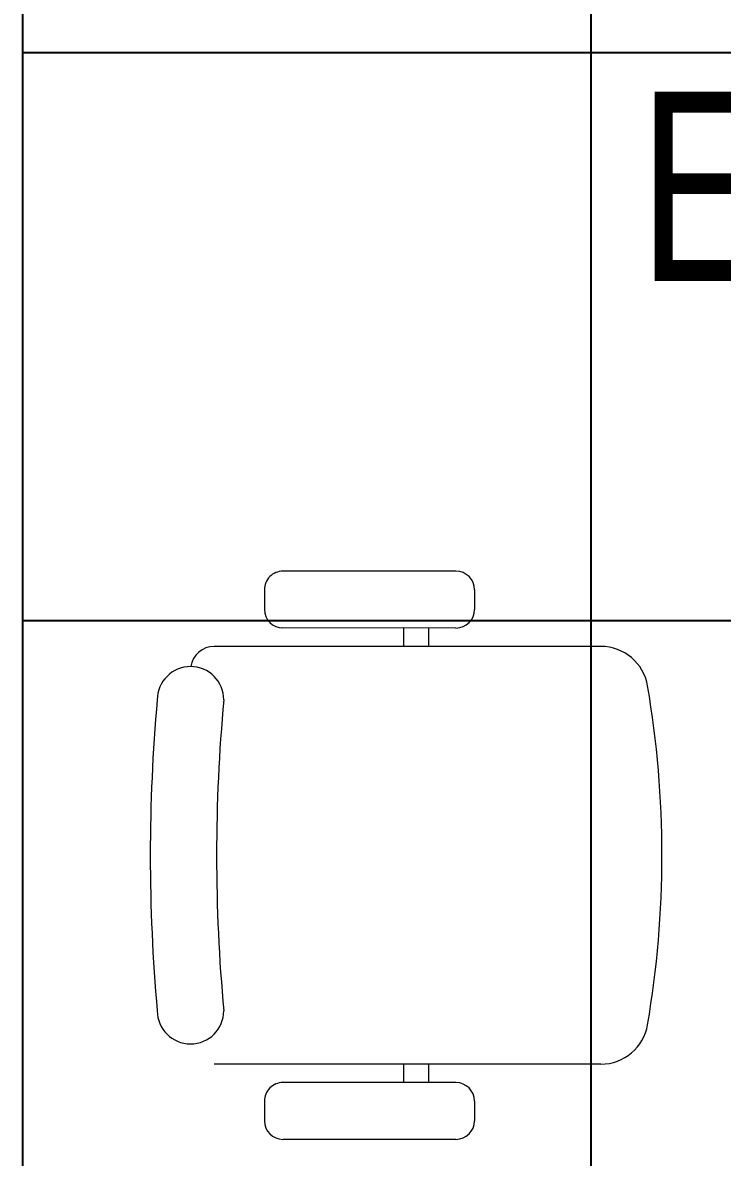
# Model space of a CAD drawing. Extents: x -178977 to 231842, y -29287 to 19916.
# Drawn here: x 39476 to 40214, y 6168 to 7367 of the extents above; entities that cross this region are included whole.
import ezdxf

# ---------------------------------------------------------------- set-up
doc = ezdxf.new("R2010")
doc.units = 0
doc.header["$LTSCALE"] = 0.25
doc.linetypes.add('DASHDOT', pattern=[25.4, 12.7, -6.35, 0, -6.35])
for name, color, linetype, lineweight in [('01-First Floor-FUR$0$72_EGR_BASE_TEXT', 252, 'Continuous', 5), ('01-First Floor-FUR$0$LOADING', 253, 'Continuous', 5), ('01-First Floor-FUR$0$NEW Wall', 166, 'Continuous', 5), ('01-First Floor-FUR$0$Walls', 251, 'Continuous', 5), ('E-LITE-CLNG-CNDT', 6, 'DASHDOT', 35)]:
    doc.layers.add(name, color=color, linetype=linetype, lineweight=lineweight)
doc.layers.add('01-First Floor-FUR$0$FALSE CEILING', color=251, linetype='Continuous')
doc.styles.add('01-First Floor-FUR$0$X3G_ENTITY_9EC9', font='swisscl.ttf', dxfattribs={"height": 0.2})

# ---------------------------------------------------------------- blocks, each defined once
blk = doc.blocks.new('*X288')
at = {"color": 0}
for p, q in [((5, 3), (5, 3)), ((5, 3), (5, 3)), ((5, 3), (5, 3)), ((5, 3), (5, 3)), ((5, 3), (5, 3)), ((5, 3), (5, 3)), ((5, 3), (5, 3)), ((5, 3), (5, 3)), ((5, 3), (5, 3)), ((5, 3), (5, 3)), ((5, 3), (5, 3)), ((5, 3), (5, 3)), ((5, 3), (5, 3)), ((5, 3), (5, 3)), ((5, 3), (5, 3)), ((5, 3), (5, 3)), ((5, 3), (5, 3)), ((5, 3), (5, 3)), ((5, 3), (5, 3)), ((5, 3), (5, 3)), ((5, 3), (5, 3)), ((5, 3), (5, 3)), ((5, 3), (5, 3)), ((5, 3), (5, 3)), ((5, 3), (5, 3)), ((5, 3), (5, 3)), ((5, 3), (5, 3)), ((5, 3), (5, 3)), ((5, 3), (5, 3)), ((5, 3), (5, 3)), ((5, 3), (5, 3)), ((5, 3), (5, 3)), ((5, 3), (5, 3)), ((5, 3), (5, 3)), ((5, 3), (5, 3)), ((5, 3), (5, 3)), ((5, 3), (5, 3)), ((5, 3), (5, 3)), ((5, 3), (5, 3)), ((5, 3), (5, 3)), ((5, 3), (5, 3)), ((5, 3), (5, 3)), ((5, 3), (5, 3)), ((5, 3), (5, 3)), ((5, 3), (5, 3)), ((5, 3), (5, 3)), ((5, 3), (5, 3)), ((5, 3), (5, 3)), ((5, 3), (5, 3)), ((5, 3), (5, 3)), ((5, 3), (5, 3)), ((5, 3), (5, 3)), ((5, 3), (5, 3)), ((5, 3), (5, 3)), ((5, 3), (5, 3)), ((5, 3), (5, 3)), ((5, 3), (5, 3)), ((5, 3), (5, 3)), ((5, 3), (5, 3)), ((5, 3), (5, 3)), ((5, 3), (5, 3)), ((5, 3), (5, 3)), ((5, 3), (5, 3)), ((5, 3), (5, 3)), ((5, 3), (5, 3)), ((5, 3), (5, 3)), ((6, 3), (5, 3)), ((5, 3), (5, 3)), ((6, 3), (5, 3)), ((5, 3), (5, 3)), ((6, 3), (5, 3)), ((5, 3), (5, 3)), ((6, 3), (5, 3)), ((5, 3), (5, 3)), ((5, 3), (5, 3)), ((5, 3), (5, 3)), ((5, 3), (5, 3)), ((5, 3), (5, 3)), ((5, 3), (5, 3)), ((5, 3), (5, 3)), ((5, 3), (5, 3)), ((5, 3), (5, 3)), ((5, 3), (5, 3)), ((5, 3), (5, 3)), ((5, 3), (5, 3)), ((5, 3), (5, 3)), ((5, 3), (5, 3)), ((5, 3), (5, 3)), ((5, 3), (5, 3)), ((5, 3), (5, 3)), ((5, 3), (5, 3)), ((5, 3), (5, 3)), ((5, 3), (5, 3)), ((5, 3), (5, 3)), ((5, 3), (5, 3)), ((5, 3), (5, 3)), ((6, 3), (6, 3)), ((6, 3), (6, 3)), ((6, 3), (6, 3)), ((6, 3), (6, 3)), ((6, 3), (6, 3)), ((6, 3), (6, 3)), ((6, 3), (6, 3)), ((6, 3), (6, 3)), ((6, 3), (6, 3)), ((6, 3), (6, 3)), ((6, 3), (6, 3)), ((6, 3), (6, 3)), ((6, 3), (6, 3)), ((6, 3), (6, 3)), ((6, 3), (6, 3)), ((6, 3), (6, 3)), ((6, 3), (6, 3)), ((6, 3), (6, 3)), ((6, 3), (6, 3)), ((6, 3), (6, 3)), ((6, 3), (6, 3)), ((6, 3), (6, 3)), ((6, 3), (6, 3)), ((6, 3), (6, 3)), ((6, 3), (6, 3)), ((6, 3), (6, 3)), ((6, 3), (6, 3)), ((6, 3), (6, 3)), ((6, 3), (6, 3)), ((6, 3), (6, 3)), ((6, 3), (6, 3)), ((6, 3), (6, 3)), ((6, 3), (6, 3)), ((6, 3), (6, 3)), ((6, 3), (6, 3)), ((6, 3), (6, 3)), ((6, 3), (6, 3)), ((6, 3), (6, 3)), ((6, 3), (6, 3)), ((6, 3), (6, 3)), ((6, 3), (6, 3)), ((6, 3), (6, 3)), ((6, 3), (6, 3)), ((6, 3), (6, 3)), ((6, 3), (6, 3)), ((6, 3), (6, 3)), ((6, 3), (6, 3)), ((6, 3), (6, 3)), ((6, 3), (6, 3)), ((6, 3), (6, 3)), ((6, 3), (6, 3)), ((6, 3), (6, 3)), ((6, 3), (6, 3)), ((6, 3), (6, 3)), ((6, 3), (6, 3)), ((6, 3), (6, 3)), ((6, 3), (6, 3)), ((6, 3), (6, 3)), ((6, 3), (6, 3)), ((6, 3), (6, 3)), ((6, 3), (6, 3)), ((6, 3), (6, 3)), ((6, 3), (6, 3)), ((6, 3), (6, 3)), ((6, 3), (6, 3)), ((6, 3), (6, 3)), ((6, 3), (6, 3)), ((6, 3), (6, 3)), ((6, 3), (6, 3)), ((6, 3), (6, 3)), ((6, 3), (6, 3)), ((6, 3), (6, 3)), ((6, 3), (6, 3)), ((6, 3), (6, 3)), ((6, 3), (6, 3)), ((6, 3), (6, 3)), ((6, 3), (6, 3)), ((6, 3), (6, 3)), ((6, 3), (6, 3)), ((6, 3), (6, 3)), ((6, 3), (6, 3)), ((6, 3), (6, 3)), ((6, 3), (6, 3)), ((6, 3), (6, 3)), ((6, 3), (6, 3)), ((6, 3), (6, 3)), ((6, 3), (6, 3)), ((6, 3), (6, 3)), ((6, 3), (6, 3)), ((6, 3), (6, 3)), ((6, 3), (6, 3)), ((6, 3), (6, 3)), ((6, 3), (6, 3)), ((6, 3), (6, 3)), ((6, 3), (6, 3)), ((6, 3), (6, 3)), ((6, 3), (6, 3)), ((6, 3), (6, 3)), ((6, 3), (6, 3)), ((6, 3), (6, 3)), ((6, 3), (6, 3)), ((6, 3), (6, 3)), ((6, 3), (6, 3)), ((6, 3), (6, 3)), ((6, 3), (6, 3)), ((6, 3), (6, 3)), ((6, 3), (6, 3)), ((6, 3), (6, 3)), ((6, 3), (6, 3)), ((6, 3), (6, 3)), ((6, 3), (6, 3)), ((6, 3), (6, 3)), ((6, 3), (6, 3)), ((6, 3), (6, 3)), ((6, 3), (6, 3)), ((6, 3), (6, 3)), ((6, 3), (6, 3)), ((6, 3), (6, 3)), ((6, 3), (6, 3)), ((6, 3), (6, 3)), ((6, 3), (6, 3)), ((6, 3), (6, 3)), ((6, 3), (6, 3)), ((6, 3), (6, 3)), ((6, 3), (6, 3)), ((6, 3), (6, 3)), ((6, 3), (6, 3)), ((6, 3), (6, 3)), ((6, 3), (6, 3)), ((6, 3), (6, 3)), ((6, 3), (6, 3)), ((6, 3), (6, 3)), ((6, 3), (6, 3)), ((6, 3), (6, 3)), ((6, 3), (6, 3)), ((6, 3), (6, 3)), ((6, 3), (6, 3)), ((6, 3), (6, 3)), ((6, 3), (6, 3)), ((6, 3), (6, 3)), ((6, 3), (6, 3)), ((6, 3), (6, 3)), ((6, 3), (6, 3)), ((6, 3), (6, 3)), ((6, 3), (6, 3)), ((6, 3), (6, 3)), ((6, 3), (6, 3)), ((6, 3), (6, 3)), ((6, 3), (6, 3)), ((6, 3), (6, 3)), ((6, 3), (6, 3)), ((6, 3), (6, 3)), ((6, 3), (6, 3)), ((6, 3), (6, 3)), ((6, 3), (6, 3)), ((6, 3), (6, 3)), ((6, 3), (6, 3)), ((6, 3), (6, 3)), ((6, 3), (6, 3)), ((6, 3), (6, 3)), ((6, 3), (6, 3)), ((6, 3), (6, 3)), ((6, 3), (6, 3)), ((6, 3), (6, 3)), ((6, 3), (6, 3)), ((6, 3), (6, 3)), ((6, 3), (6, 3)), ((6, 3), (6, 3)), ((6, 3), (6, 3)), ((6, 3), (6, 3)), ((6, 3), (6, 3)), ((6, 3), (6, 3)), ((6, 3), (6, 3)), ((6, 3), (6, 3)), ((6, 3), (6, 3)), ((6, 3), (6, 3)), ((6, 3), (6, 3)), ((6, 3), (6, 3)), ((6, 3), (6, 3)), ((6, 3), (6, 3)), ((6, 3), (6, 3)), ((6, 3), (6, 3)), ((6, 3), (6, 3)), ((6, 3), (6, 3)), ((6, 3), (6, 3)), ((6, 3), (6, 3)), ((6, 3), (6, 3)), ((6, 3), (6, 3)), ((6, 3), (6, 3)), ((6, 3), (6, 3)), ((6, 3), (6, 3)), ((6, 3), (6, 3)), ((6, 3), (6, 3)), ((6, 3), (6, 3)), ((6, 3), (6, 3)), ((6, 3), (6, 3)), ((6, 3), (6, 3)), ((6, 3), (6, 3)), ((6, 3), (6, 3)), ((6, 3), (6, 3)), ((6, 3), (6, 3)), ((6, 3), (6, 3)), ((6, 3), (6, 3)), ((6, 3), (6, 3)), ((6, 3), (5, 3)), ((6, 3), (5, 3)), ((6, 3), (5, 3)), ((6, 3), (5, 3)), ((6, 3), (5, 3)), ((6, 3), (6, 3)), ((6, 3), (6, 3)), ((6, 3), (6, 3)), ((6, 3), (6, 3)), ((6, 3), (6, 3)), ((6, 3), (6, 3)), ((6, 3), (6, 3)), ((6, 3), (6, 3)), ((6, 3), (6, 3)), ((6, 3), (6, 3)), ((6, 3), (6, 3)), ((6, 3), (6, 3)), ((6, 3), (6, 3)), ((6, 3), (6, 3)), ((6, 3), (6, 3)), ((6, 3), (6, 3)), ((6, 3), (6, 3)), ((6, 3), (6, 3)), ((6, 3), (6, 3)), ((6, 3), (6, 3)), ((6, 3), (6, 3)), ((6, 3), (6, 3)), ((6, 3), (6, 3)), ((6, 3), (6, 3)), ((6, 3), (6, 3)), ((6, 3), (6, 3)), ((6, 3), (6, 3)), ((6, 3), (6, 3)), ((6, 3), (6, 3)), ((6, 3), (6, 3)), ((6, 3), (6, 3)), ((6, 3), (6, 3)), ((6, 3), (6, 3)), ((6, 3), (6, 3)), ((6, 3), (6, 3)), ((6, 3), (6, 3)), ((6, 3), (6, 3)), ((6, 3), (6, 3)), ((6, 3), (6, 3)), ((6, 3), (6, 3)), ((6, 3), (6, 3)), ((6, 3), (6, 3)), ((6, 3), (6, 3)), ((6, 3), (6, 3)), ((6, 3), (6, 3)), ((6, 3), (6, 3)), ((6, 3), (6, 3)), ((6, 3), (6, 3)), ((6, 3), (6, 3)), ((6, 3), (6, 3)), ((6, 3), (6, 3)), ((6, 3), (6, 3)), ((6, 3), (6, 3)), ((6, 3), (6, 3)), ((6, 3), (6, 3)), ((6, 3), (6, 3)), ((6, 3), (6, 3)), ((6, 3), (6, 3)), ((6, 3), (6, 3)), ((6, 3), (6, 3)), ((6, 3), (6, 3)), ((6, 3), (6, 3)), ((6, 3), (6, 3)), ((6, 3), (6, 3)), ((6, 3), (6, 3)), ((6, 3), (6, 3)), ((6, 3), (6, 3)), ((6, 3), (6, 3)), ((6, 3), (6, 3)), ((6, 3), (6, 3)), ((6, 3), (6, 3)), ((6, 3), (6, 3)), ((6, 3), (6, 3)), ((6, 3), (6, 3)), ((6, 3), (6, 3)), ((6, 3), (6, 3)), ((6, 3), (6, 3)), ((6, 3), (6, 3)), ((6, 3), (6, 3)), ((6, 3), (6, 3)), ((6, 3), (6, 3)), ((6, 3), (6, 3)), ((6, 3), (6, 3)), ((6, 3), (6, 3)), ((6, 3), (6, 3)), ((6, 3), (6, 3)), ((6, 3), (6, 3)), ((6, 3), (6, 3)), ((6, 3), (6, 3)), ((6, 3), (6, 3)), ((6, 3), (6, 3)), ((6, 3), (6, 3)), ((6, 3), (6, 3)), ((6, 3), (6, 3)), ((6, 3), (6, 3)), ((6, 3), (6, 3)), ((6, 3), (6, 3)), ((6, 3), (6, 3)), ((6, 3), (6, 3)), ((6, 3), (6, 3)), ((6, 3), (6, 3)), ((6, 3), (6, 3)), ((6, 3), (6, 3)), ((6, 3), (6, 3)), ((6, 3), (6, 3)), ((6, 3), (6, 3)), ((6, 3), (6, 3)), ((6, 3), (6, 3)), ((6, 3), (6, 3)), ((6, 3), (6, 3)), ((6, 3), (6, 3)), ((6, 3), (6, 3)), ((6, 3), (6, 3)), ((6, 3), (6, 3)), ((6, 3), (6, 3)), ((6, 3), (6, 3)), ((6, 3), (6, 3)), ((6, 3), (6, 3)), ((6, 3), (6, 3)), ((6, 3), (6, 3)), ((6, 3), (6, 3)), ((6, 3), (6, 3)), ((6, 3), (6, 3)), ((6, 3), (6, 3)), ((6, 3), (6, 3)), ((6, 3), (6, 3)), ((6, 3), (6, 3)), ((6, 3), (6, 3)), ((6, 3), (6, 3)), ((6, 3), (6, 3)), ((6, 3), (6, 3)), ((6, 3), (6, 3)), ((6, 3), (6, 3)), ((6, 3), (6, 3)), ((6, 3), (6, 3)), ((6, 3), (6, 3)), ((6, 3), (6, 3)), ((6, 3), (6, 3)), ((6, 3), (6, 3)), ((6, 3), (6, 3)), ((6, 3), (6, 3)), ((6, 3), (6, 3)), ((6, 3), (6, 3)), ((6, 3), (6, 3)), ((6, 3), (6, 3)), ((6, 3), (6, 3)), ((6, 3), (6, 3)), ((6, 3), (6, 3)), ((6, 3), (6, 3)), ((6, 3), (6, 3)), ((6, 3), (6, 3)), ((6, 3), (6, 3)), ((6, 3), (6, 3)), ((6, 3), (6, 3)), ((6, 3), (6, 3)), ((6, 3), (6, 3)), ((6, 3), (6, 3)), ((6, 3), (6, 3)), ((6, 3), (6, 3)), ((6, 3), (6, 3)), ((6, 3), (6, 3)), ((6, 3), (6, 3)), ((6, 3), (6, 3)), ((6, 3), (6, 3)), ((6, 3), (6, 3)), ((6, 3), (6, 3)), ((6, 3), (6, 3)), ((6, 3), (6, 3)), ((6, 3), (6, 3)), ((6, 3), (6, 3)), ((6, 3), (6, 3)), ((6, 3), (6, 3)), ((6, 3), (6, 3)), ((6, 3), (6, 3)), ((6, 3), (6, 3)), ((6, 3), (6, 3)), ((6, 3), (6, 3)), ((6, 3), (6, 3)), ((6, 3), (6, 3)), ((6, 3), (6, 3)), ((6, 3), (6, 3)), ((6, 3), (6, 3)), ((6, 3), (6, 3)), ((6, 3), (6, 3)), ((6, 3), (6, 3)), ((6, 3), (6, 3)), ((6, 3), (6, 3)), ((6, 3), (6, 3)), ((6, 3), (6, 3)), ((6, 3), (6, 3)), ((6, 3), (6, 3)), ((6, 3), (6, 3)), ((6, 3), (6, 3)), ((6, 3), (6, 3)), ((6, 3), (6, 3)), ((6, 3), (6, 3)), ((6, 3), (6, 3)), ((6, 3), (6, 3)), ((6, 3), (6, 3)), ((6, 3), (6, 3)), ((6, 3), (6, 3)), ((6, 3), (6, 3)), ((6, 3), (6, 3)), ((6, 3), (6, 3)), ((6, 3), (6, 3)), ((6, 3), (6, 3)), ((6, 3), (6, 3)), ((6, 3), (6, 3)), ((6, 3), (6, 3)), ((6, 3), (6, 3)), ((6, 3), (6, 3)), ((6, 3), (6, 3)), ((6, 3), (6, 3)), ((6, 3), (6, 3)), ((6, 3), (6, 3)), ((6, 3), (6, 3)), ((6, 3), (6, 3)), ((6, 3), (6, 3)), ((6, 3), (6, 3)), ((6, 3), (6, 3)), ((6, 3), (6, 3)), ((6, 3), (6, 3)), ((6, 3), (6, 3)), ((6, 3), (6, 3)), ((6, 3), (6, 3)), ((6, 3), (6, 3)), ((6, 3), (6, 3)), ((6, 3), (6, 3)), ((6, 3), (6, 3)), ((6, 3), (6, 3)), ((6, 3), (6, 3)), ((6, 3), (6, 3)), ((6, 3), (6, 3)), ((6, 3), (6, 3)), ((6, 3), (6, 3)), ((6, 3), (6, 3)), ((6, 3), (6, 3)), ((6, 3), (6, 3)), ((6, 3), (6, 3)), ((6, 3), (6, 3)), ((6, 3), (6, 3)), ((6, 3), (6, 3)), ((6, 3), (6, 3)), ((6, 3), (6, 3)), ((6, 3), (6, 3)), ((6, 3), (6, 3)), ((6, 3), (6, 3)), ((6, 3), (6, 3)), ((6, 3), (6, 3)), ((6, 3), (6, 3)), ((6, 3), (6, 3)), ((6, 3), (6, 3)), ((6, 3), (6, 3)), ((6, 3), (6, 3)), ((6, 3), (6, 3)), ((6, 3), (6, 3)), ((6, 3), (6, 3)), ((6, 3), (6, 3)), ((6, 3), (6, 3)), ((6, 3), (6, 3)), ((6, 3), (6, 3)), ((6, 3), (6, 3)), ((6, 3), (6, 3)), ((6, 3), (6, 3)), ((6, 3), (6, 3)), ((6, 3), (6, 3)), ((6, 3), (6, 3)), ((6, 3), (6, 3)), ((6, 3), (6, 3)), ((6, 3), (6, 3)), ((6, 3), (6, 3)), ((6, 3), (6, 3)), ((6, 3), (6, 3)), ((6, 3), (6, 3)), ((6, 3), (6, 3)), ((6, 3), (6, 3)), ((6, 3), (6, 3)), ((6, 3), (6, 3)), ((6, 3), (6, 3)), ((6, 3), (6, 3)), ((6, 3), (6, 3)), ((6, 3), (6, 3)), ((6, 3), (6, 3)), ((6, 3), (6, 3)), ((6, 3), (6, 3)), ((6, 3), (6, 3)), ((6, 3), (6, 3)), ((6, 3), (6, 3)), ((6, 3), (6, 3)), ((6, 3), (6, 3)), ((6, 3), (6, 3)), ((6, 3), (6, 3)), ((6, 3), (6, 3)), ((6, 3), (6, 3)), ((6, 3), (6, 3)), ((6, 3), (6, 3)), ((6, 3), (6, 3)), ((6, 3), (6, 3)), ((6, 3), (6, 3)), ((6, 3), (6, 3)), ((6, 3), (6, 3)), ((6, 3), (6, 3)), ((6, 3), (6, 3)), ((6, 3), (6, 3)), ((6, 3), (6, 3)), ((6, 3), (6, 3)), ((6, 3), (6, 3)), ((6, 3), (6, 3)), ((6, 3), (6, 3)), ((6, 3), (6, 3)), ((6, 3), (6, 3)), ((6, 3), (6, 3)), ((6, 3), (6, 3)), ((6, 3), (6, 3)), ((6, 3), (6, 3)), ((6, 3), (6, 3)), ((6, 3), (6, 3))]:
    blk.add_line(p, q, dxfattribs=at)
blk = doc.blocks.new('*X289')
at = {"color": 0}
for p, q in [((13, 1), (13, 1)), ((13, 1), (13, 1)), ((13, 1), (13, 1)), ((13, 1), (13, 1)), ((13, 1), (13, 1)), ((13, 1), (13, 1)), ((13, 1), (13, 1)), ((13, 1), (13, 1)), ((13, 1), (13, 1)), ((13, 1), (13, 1)), ((13, 1), (13, 1)), ((13, 1), (13, 1)), ((13, 1), (13, 1)), ((13, 1), (13, 1)), ((13, 1), (13, 1)), ((13, 1), (14, 1)), ((13, 1), (14, 1)), ((13, 1), (14, 1)), ((13, 1), (13, 1)), ((13, 1), (13, 1)), ((13, 1), (13, 1)), ((13, 1), (13, 1)), ((13, 1), (13, 1)), ((13, 1), (13, 1)), ((13, 1), (13, 1)), ((13, 1), (13, 1)), ((13, 1), (13, 1)), ((13, 1), (13, 1)), ((13, 1), (13, 1)), ((13, 1), (13, 1)), ((13, 1), (13, 1)), ((13, 1), (13, 1)), ((13, 1), (13, 1)), ((13, 1), (13, 1)), ((13, 1), (13, 1)), ((13, 1), (13, 1)), ((13, 1), (13, 1)), ((13, 1), (13, 1)), ((13, 1), (13, 1)), ((13, 1), (13, 1)), ((13, 1), (13, 1)), ((13, 1), (13, 1)), ((13, 1), (13, 1)), ((13, 1), (13, 1)), ((13, 1), (13, 1)), ((13, 1), (13, 1)), ((13, 1), (13, 1)), ((13, 1), (13, 1)), ((13, 1), (13, 1)), ((13, 1), (13, 1)), ((13, 1), (13, 1)), ((13, 1), (13, 1)), ((13, 1), (13, 1)), ((13, 1), (13, 1)), ((13, 1), (13, 1)), ((13, 1), (13, 1)), ((13, 1), (13, 1)), ((13, 1), (13, 1)), ((13, 1), (13, 1)), ((13, 1), (13, 1)), ((13, 1), (13, 1)), ((13, 1), (13, 1)), ((13, 1), (13, 1)), ((13, 1), (13, 1)), ((13, 1), (13, 1)), ((13, 1), (13, 1)), ((13, 1), (13, 1)), ((13, 1), (13, 1)), ((13, 1), (13, 1)), ((13, 1), (13, 1)), ((13, 1), (13, 1)), ((13, 1), (13, 1)), ((13, 1), (13, 1)), ((13, 1), (13, 1)), ((13, 1), (13, 1)), ((13, 1), (13, 1)), ((13, 1), (13, 1)), ((13, 1), (13, 1)), ((13, 1), (13, 1)), ((13, 1), (13, 1)), ((13, 1), (13, 1)), ((13, 1), (13, 1)), ((13, 1), (13, 1)), ((13, 1), (13, 1)), ((13, 1), (13, 1)), ((13, 1), (13, 1)), ((13, 1), (13, 1)), ((13, 1), (13, 1)), ((13, 1), (13, 1)), ((13, 1), (13, 1)), ((13, 1), (13, 1)), ((13, 1), (13, 1)), ((13, 1), (13, 1)), ((13, 1), (13, 1)), ((13, 1), (13, 1)), ((13, 1), (13, 1)), ((13, 1), (13, 1)), ((13, 1), (13, 1)), ((13, 1), (13, 1)), ((13, 1), (13, 1)), ((13, 1), (13, 1)), ((13, 1), (13, 1)), ((13, 1), (13, 1)), ((13, 1), (13, 1)), ((13, 1), (13, 1)), ((13, 1), (13, 1)), ((13, 1), (13, 1)), ((13, 1), (13, 1)), ((13, 1), (13, 1)), ((13, 1), (13, 1)), ((13, 1), (13, 1)), ((13, 1), (13, 1)), ((13, 1), (13, 1)), ((13, 1), (13, 1)), ((13, 1), (13, 1)), ((13, 1), (13, 1)), ((13, 1), (13, 1)), ((13, 1), (13, 1)), ((13, 1), (13, 1)), ((13, 1), (13, 1)), ((13, 1), (13, 1)), ((13, 1), (13, 1)), ((13, 1), (13, 1)), ((13, 1), (14, 1)), ((13, 0), (13, 0)), ((13, 0), (13, 0)), ((13, 0), (13, 0)), ((13, 0), (13, 0)), ((13, 0), (13, 0)), ((13, 0), (13, 0)), ((13, 0), (13, 0)), ((13, 0), (13, 0)), ((13, 0), (13, 0)), ((13, 0), (13, 0)), ((13, 0), (13, 0)), ((13, 0), (13, 0)), ((13, 0), (13, 0)), ((13, 0), (13, 0)), ((13, 0), (13, 0)), ((13, 0), (13, 0)), ((13, 0), (13, 0)), ((13, 0), (13, 0)), ((13, 0), (13, 0)), ((13, 0), (13, 0)), ((13, 0), (13, 0)), ((13, 0), (13, 0)), ((13, 0), (13, 0)), ((13, 0), (13, 0)), ((13, 0), (13, 0)), ((13, 0), (13, 0)), ((13, 0), (13, 0)), ((13, 0), (13, 0)), ((13, 0), (13, 0)), ((13, 0), (13, 0)), ((13, 0), (13, 0)), ((13, 0), (13, 0)), ((13, 0), (13, 0)), ((13, 0), (13, 0)), ((13, 0), (13, 0)), ((13, 0), (13, 0)), ((13, 0), (13, 0)), ((13, 0), (13, 0)), ((13, 0), (13, 0)), ((13, 0), (13, 0)), ((13, 0), (13, 0)), ((13, 0), (13, 0)), ((13, 0), (13, 0)), ((13, 0), (13, 0)), ((13, 0), (13, 0)), ((13, 0), (13, 0)), ((13, 0), (13, 0)), ((13, 0), (13, 0)), ((13, 0), (14, 0)), ((13, 0), (14, 0)), ((13, 0), (13, 0)), ((13, 0), (14, 0)), ((14, 1), (14, 1)), ((14, 1), (14, 1)), ((14, 1), (14, 1)), ((14, 1), (14, 1)), ((14, 1), (14, 1)), ((14, 1), (14, 1)), ((14, 1), (14, 1)), ((14, 1), (14, 1)), ((14, 1), (14, 1)), ((14, 1), (14, 1)), ((14, 1), (14, 1)), ((14, 1), (14, 1)), ((14, 1), (14, 1)), ((14, 1), (14, 1)), ((14, 1), (14, 1)), ((14, 1), (14, 1)), ((14, 1), (14, 1)), ((14, 1), (14, 1)), ((14, 1), (14, 1)), ((14, 1), (14, 1)), ((14, 1), (14, 1)), ((14, 1), (14, 1)), ((14, 1), (14, 1)), ((14, 1), (14, 1)), ((14, 1), (14, 1)), ((14, 1), (14, 1)), ((14, 1), (14, 1)), ((14, 1), (14, 1)), ((14, 1), (14, 1)), ((14, 1), (14, 1)), ((14, 1), (14, 1)), ((14, 1), (14, 1)), ((14, 1), (14, 1)), ((14, 1), (14, 1)), ((14, 1), (14, 1)), ((14, 1), (14, 1)), ((14, 1), (14, 1)), ((14, 1), (14, 1)), ((14, 1), (14, 1)), ((14, 1), (14, 1)), ((14, 1), (14, 1)), ((14, 1), (14, 1)), ((14, 1), (14, 1)), ((14, 1), (14, 1)), ((14, 1), (14, 1)), ((14, 1), (14, 1)), ((14, 1), (14, 1)), ((14, 1), (14, 1)), ((14, 1), (14, 1)), ((14, 1), (14, 1)), ((14, 1), (14, 1)), ((14, 1), (14, 1)), ((14, 1), (14, 1)), ((14, 1), (14, 1)), ((14, 1), (14, 1)), ((14, 1), (14, 1)), ((14, 1), (14, 1)), ((14, 1), (14, 1)), ((14, 1), (14, 1)), ((14, 1), (14, 1)), ((14, 1), (14, 1)), ((14, 1), (14, 1)), ((14, 1), (14, 1)), ((14, 1), (14, 1)), ((14, 1), (14, 1)), ((14, 1), (14, 1)), ((14, 1), (14, 1)), ((14, 1), (14, 1)), ((14, 1), (14, 1)), ((14, 1), (14, 1)), ((14, 1), (14, 1)), ((14, 1), (14, 1)), ((14, 1), (14, 1)), ((14, 1), (14, 1)), ((14, 1), (14, 1)), ((14, 1), (14, 1)), ((14, 1), (14, 1)), ((14, 1), (14, 1)), ((14, 1), (14, 1)), ((14, 1), (14, 1)), ((14, 1), (14, 1)), ((14, 1), (14, 1)), ((14, 1), (14, 1)), ((14, 1), (14, 1)), ((14, 1), (14, 1)), ((14, 1), (14, 1)), ((14, 1), (14, 1)), ((14, 1), (14, 1)), ((14, 1), (14, 1)), ((14, 1), (14, 1)), ((14, 1), (14, 1)), ((14, 1), (14, 1)), ((14, 1), (14, 1)), ((14, 1), (14, 1)), ((14, 0), (14, 0)), ((14, 0), (14, 0)), ((14, 0), (14, 0)), ((14, 0), (14, 0)), ((14, 0), (14, 0)), ((14, 0), (14, 0)), ((14, 0), (14, 0)), ((14, 0), (14, 0)), ((14, 0), (14, 0)), ((14, 0), (14, 0)), ((14, 0), (14, 0)), ((14, 0), (14, 0)), ((14, 0), (14, 0)), ((14, 0), (14, 0)), ((14, 0), (14, 0)), ((14, 0), (14, 0)), ((14, 0), (14, 0)), ((14, 0), (14, 0)), ((14, 0), (14, 0)), ((14, 0), (14, 0)), ((14, 0), (14, 0)), ((14, 0), (14, 0)), ((14, 0), (14, 0)), ((14, 0), (14, 0)), ((14, 0), (14, 0)), ((14, 0), (14, 0)), ((14, 0), (14, 0)), ((14, 0), (14, 0)), ((14, 0), (14, 0)), ((14, 0), (14, 0)), ((14, 0), (14, 0)), ((14, 0), (14, 0)), ((14, 0), (14, 0)), ((14, 0), (14, 0)), ((14, 0), (14, 0)), ((14, 0), (14, 0)), ((14, 0), (14, 0)), ((14, 0), (14, 0)), ((14, 0), (14, 0)), ((14, 0), (14, 0)), ((14, 0), (14, 0)), ((14, 0), (14, 0)), ((14, 0), (14, 0)), ((14, 0), (14, 0)), ((14, 0), (14, 0)), ((14, 0), (14, 0)), ((14, 0), (14, 0)), ((14, 0), (14, 0)), ((13, 0), (13, 0)), ((13, 0), (14, 0)), ((13, 0), (13, 0)), ((13, 0), (14, 0)), ((13, 0), (13, 0)), ((13, 0), (14, 0)), ((13, 0), (13, 0)), ((13, 0), (13, 0)), ((13, 0), (13, 0)), ((13, 0), (13, 0)), ((13, 0), (14, 0)), ((13, 0), (13, 0)), ((13, 0), (14, 0)), ((13, 0), (13, 0)), ((13, 0), (14, 0)), ((13, 0), (13, 0)), ((13, 0), (14, 0)), ((13, 0), (13, 0)), ((13, 0), (14, 0)), ((13, 0), (13, 0)), ((13, 0), (14, 0)), ((13, 0), (13, 0)), ((13, 0), (14, 0)), ((13, 0), (13, 0)), ((13, 0), (13, 0)), ((13, 0), (13, 0)), ((13, 0), (14, 0)), ((13, 0), (13, 0)), ((13, 0), (14, 0)), ((13, 0), (13, 0)), ((13, 0), (14, 0)), ((13, 0), (13, 0)), ((13, 0), (14, 0)), ((13, 0), (13, 0)), ((13, 0), (13, 0)), ((13, 0), (13, 0)), ((13, 0), (13, 0)), ((13, 0), (13, 0)), ((13, 0), (13, 0)), ((13, 0), (13, 0)), ((13, 0), (13, 0)), ((13, 0), (13, 0)), ((13, 0), (13, 0)), ((13, 0), (13, 0)), ((13, 0), (13, 0)), ((13, 0), (13, 0)), ((13, 0), (13, 0)), ((13, 0), (13, 0)), ((13, 0), (13, 0)), ((13, 0), (13, 0)), ((13, 0), (13, 0)), ((13, 0), (13, 0)), ((13, 0), (13, 0)), ((13, 0), (13, 0)), ((13, 0), (13, 0)), ((13, 0), (13, 0)), ((13, 0), (13, 0)), ((13, 0), (13, 0)), ((13, 0), (13, 0)), ((13, 0), (13, 0)), ((13, 0), (13, 0)), ((13, 0), (13, 0)), ((13, 0), (13, 0)), ((13, 0), (13, 0)), ((13, -1), (13, -1)), ((13, -1), (13, -1)), ((13, -1), (13, -1)), ((13, -1), (13, -1)), ((13, -1), (13, -1)), ((13, -1), (14, -1)), ((13, -1), (13, -1)), ((14, 0), (14, 0)), ((14, 0), (14, 0)), ((14, 0), (14, 0)), ((14, 0), (14, 0)), ((14, 0), (14, 0)), ((14, 0), (14, 0)), ((14, 0), (14, 0)), ((14, 0), (14, 0)), ((14, 0), (14, 0)), ((14, 0), (14, 0)), ((14, 0), (14, 0)), ((14, 0), (14, 0)), ((14, 0), (14, 0)), ((14, 0), (14, 0)), ((14, 0), (14, 0)), ((13, 0), (14, 0)), ((14, 0), (14, 0)), ((14, 0), (14, 0)), ((14, 0), (14, 0)), ((14, 0), (14, 0)), ((14, 0), (14, 0)), ((14, 0), (14, 0)), ((14, 0), (14, 0)), ((14, 0), (14, 0)), ((14, 0), (14, 0)), ((14, 0), (14, 0)), ((14, 0), (14, 0)), ((14, 0), (14, 0)), ((14, 0), (14, 0)), ((14, 0), (14, 0)), ((14, 0), (14, 0)), ((14, 0), (14, 0)), ((14, 0), (14, 0)), ((14, 0), (14, 0)), ((14, 0), (14, 0)), ((14, 0), (14, 0)), ((14, 0), (14, 0)), ((14, 0), (14, 0)), ((14, 0), (14, 0)), ((14, 0), (14, 0)), ((14, 0), (14, 0)), ((14, 0), (14, 0)), ((14, 0), (14, 0)), ((14, 0), (14, 0)), ((14, 0), (14, 0)), ((14, 0), (14, 0)), ((14, 0), (14, 0)), ((14, 0), (14, 0)), ((14, 0), (14, 0)), ((14, 0), (14, 0)), ((14, -1), (14, -1)), ((14, -1), (14, -1)), ((14, -1), (14, -1)), ((14, -1), (14, -1)), ((14, -1), (14, -1))]:
    blk.add_line(p, q, dxfattribs=at)
blk = doc.blocks.new('01-First Floor-FUR$0$GF21018-P')
at = {"color": 0}
for p, q in [((-0.2207, 0.4756), (-0.2207, 0.0675)), ((0.2205, 0.4756), (0.2205, 0.0675)), ((-0.2806, 0.3422), (-0.2598, 0.3422)), ((0.2596, 0.3422), (0.2804, 0.3422)), ((-0.3002, 0.3226), (-0.3002, 0.14)), ((-0.2402, 0.3226), (-0.2402, 0.14)), ((0.24, 0.3226), (0.24, 0.14)), ((0.3, 0.3226), (0.3, 0.14)), ((-0.2402, 0.2937), (-0.2207, 0.2937)), ((0.2205, 0.2937), (0.24, 0.2937)), ((-0.2402, 0.2671), (-0.2207, 0.2671)), ((0.2205, 0.2671), (0.24, 0.2671)), ((-0.2806, 0.1204), (-0.2598, 0.1204)), ((0.2596, 0.1204), (0.2804, 0.1204))]:
    blk.add_line(p, q, dxfattribs=at)
for points in [[(0.24, 0.2937), (0.24, 0.2937), (0.24, 0.2937), (0.24, 0.2937), (0.24, 0.2937), (0.24, 0.2937), (0.24, 0.2937), (0.24, 0.2937), (0.24, 0.2937), (0.24, 0.2937), (0.24, 0.2937), (0.24, 0.2937), (0.24, 0.2937), (0.24, 0.2937), (0.24, 0.2937), (0.24, 0.2937), (0.24, 0.2937), (0.24, 0.2937), (0.24, 0.2937), (0.24, 0.2937), (0.24, 0.2937), (0.24, 0.2937), (0.24, 0.2937), (0.24, 0.2937), (0.24, 0.2937), (0.24, 0.2937), (0.24, 0.2937), (0.24, 0.2937), (0.24, 0.2937), (0.24, 0.2937), (0.24, 0.2937), (0.24, 0.2937), (0.24, 0.2937), (0.24, 0.2937), (0.24, 0.2937), (0.24, 0.2937), (0.24, 0.2937), (0.24, 0.2937), (0.24, 0.2937), (0.24, 0.2937), (0.24, 0.2937), (0.24, 0.2937), (0.24, 0.2937), (0.24, 0.2937), (0.24, 0.2937), (0.24, 0.2937), (0.24, 0.2937), (0.24, 0.2937), (0.24, 0.2937), (0.24, 0.2937), (0.24, 0.2937), (0.24, 0.2937), (0.24, 0.2937), (0.24, 0.2937), (0.24, 0.2937), (0.24, 0.2937), (0.24, 0.2937), (0.24, 0.2937), (0.24, 0.2937), (0.24, 0.2937), (0.24, 0.2937), (0.24, 0.2937), (0.24, 0.2937), (0.24, 0.2937), (0.24, 0.2937), (0.24, 0.2937), (0.24, 0.2937), (0.24, 0.2937), (0.24, 0.2937), (0.24, 0.2937), (0.24, 0.2937), (0.24, 0.2937), (0.24, 0.2937), (0.24, 0.2937), (0.24, 0.2937), (0.24, 0.2937), (0.24, 0.2937), (0.24, 0.2937), (0.24, 0.2937), (0.24, 0.2937), (0.24, 0.2937), (0.24, 0.2937), (0.24, 0.2937), (0.24, 0.2937), (0.24, 0.2937), (0.24, 0.2937), (0.24, 0.2937), (0.24, 0.2937), (0.24, 0.2937), (0.24, 0.2937), (0.24, 0.2937), (0.24, 0.2937), (0.24, 0.2937), (0.24, 0.2937), (0.24, 0.2937), (0.24, 0.2937), (0.24, 0.2937), (0.24, 0.2937), (0.24, 0.2937), (0.24, 0.2937), (0.24, 0.2937), (0.24, 0.2937), (0.24, 0.2937), (0.24, 0.2937), (0.24, 0.2937), (0.24, 0.2937), (0.24, 0.2937), (0.24, 0.2937), (0.24, 0.2937), (0.24, 0.2937), (0.24, 0.2937), (0.24, 0.2937), (0.24, 0.2937), (0.24, 0.2937), (0.24, 0.2937), (0.24, 0.2937), (0.24, 0.2937), (0.24, 0.2937), (0.24, 0.2937), (0.24, 0.2937), (0.24, 0.2937), (0.24, 0.2937), (0.24, 0.2937), (0.24, 0.2937), (0.24, 0.2937), (0.24, 0.2937), (0.24, 0.2937), (0.24, 0.2937), (0.24, 0.2937), (0.24, 0.2937), (0.24, 0.2937), (0.24, 0.2937), (0.24, 0.2937), (0.24, 0.2937), (0.24, 0.2937), (0.24, 0.2937), (0.24, 0.2937), (0.24, 0.2937), (0.24, 0.2937), (0.24, 0.2937), (0.24, 0.2937), (0.24, 0.2937), (0.24, 0.2937), (0.24, 0.2937), (0.24, 0.2937), (0.24, 0.2937), (0.24, 0.2937), (0.24, 0.2937), (0.24, 0.2937), (0.24, 0.2937), (0.24, 0.2937), (0.24, 0.2937), (0.24, 0.2937), (0.24, 0.2937), (0.24, 0.2937), (0.24, 0.2937), (0.24, 0.2937), (0.24, 0.2937), (0.24, 0.2937), (0.24, 0.2937), (0.24, 0.2937), (0.24, 0.2937), (0.24, 0.2937), (0.24, 0.2937), (0.24, 0.2937), (0.24, 0.2937), (0.24, 0.2937), (0.24, 0.2937), (0.24, 0.2937), (0.24, 0.2937), (0.24, 0.2937), (0.24, 0.2937), (0.24, 0.2937), (0.24, 0.2937), (0.24, 0.2937), (0.24, 0.2937), (0.24, 0.2937), (0.24, 0.2937), (0.24, 0.2937), (0.24, 0.2937), (0.24, 0.2937), (0.24, 0.2937), (0.24, 0.2937), (0.24, 0.2937), (0.24, 0.2937), (0.24, 0.2937), (0.24, 0.2937), (0.24, 0.2937), (0.24, 0.2937), (0.24, 0.2937), (0.24, 0.2937), (0.24, 0.2937), (0.24, 0.2937), (0.24, 0.2937), (0.24, 0.2937), (0.24, 0.2937), (0.24, 0.2937), (0.24, 0.2937), (0.24, 0.2937), (0.24, 0.2937), (0.24, 0.2937), (0.24, 0.2937), (0.24, 0.2937), (0.24, 0.2937), (0.24, 0.2937), (0.24, 0.2937), (0.24, 0.2937), (0.24, 0.2937), (0.24, 0.2937), (0.24, 0.2937), (0.24, 0.2937), (0.24, 0.2937), (0.24, 0.2937), (0.24, 0.2937), (0.24, 0.2937), (0.24, 0.2937), (0.24, 0.2937), (0.24, 0.2937), (0.24, 0.2937), (0.24, 0.2937), (0.24, 0.2937), (0.24, 0.2937), (0.24, 0.2937), (0.24, 0.2937), (0.24, 0.2937), (0.24, 0.2937), (0.24, 0.2937), (0.24, 0.2937), (0.24, 0.2937), (0.24, 0.2937), (0.24, 0.2937), (0.24, 0.2937), (0.24, 0.2937), (0.24, 0.2937), (0.24, 0.2937), (0.24, 0.2937), (0.24, 0.2937), (0.24, 0.2937), (0.24, 0.2937), (0.24, 0.2937), (0.24, 0.2937), (0.24, 0.2937), (0.24, 0.2937), (0.24, 0.2937), (0.24, 0.2937), (0.24, 0.2937), (0.24, 0.2937), (0.24, 0.2937), (0.24, 0.2937), (0.24, 0.2937), (0.24, 0.2937), (0.24, 0.2937), (0.24, 0.2937), (0.24, 0.2937), (0.24, 0.2937), (0.24, 0.2937), (0.24, 0.2937), (0.24, 0.2937), (0.24, 0.2937), (0.24, 0.2937), (0.24, 0.2937), (0.24, 0.2937), (0.24, 0.2937), (0.24, 0.2937), (0.24, 0.2937), (0.24, 0.2937), (0.24, 0.2937), (0.24, 0.2937), (0.24, 0.2937), (0.24, 0.2937), (0.24, 0.2937), (0.24, 0.2937), (0.24, 0.2937), (0.24, 0.2937), (0.24, 0.2937), (0.24, 0.2937), (0.24, 0.2937)], [(0.24, 0.2937), (0.24, 0.2937), (0.24, 0.2937), (0.24, 0.2937), (0.24, 0.2937), (0.24, 0.2937), (0.24, 0.2937), (0.24, 0.2937), (0.24, 0.2937), (0.24, 0.2937), (0.24, 0.2937), (0.24, 0.2937), (0.24, 0.2937), (0.24, 0.2937), (0.24, 0.2937), (0.24, 0.2937), (0.24, 0.2937), (0.24, 0.2937), (0.24, 0.2937), (0.24, 0.2937), (0.24, 0.2937), (0.24, 0.2937), (0.24, 0.2937), (0.24, 0.2937), (0.24, 0.2937), (0.24, 0.2937), (0.24, 0.2937), (0.24, 0.2937), (0.24, 0.2937), (0.24, 0.2937), (0.24, 0.2937), (0.24, 0.2937), (0.24, 0.2937), (0.24, 0.2937), (0.24, 0.2937), (0.24, 0.2937), (0.24, 0.2937), (0.24, 0.2937), (0.24, 0.2937), (0.24, 0.2937), (0.24, 0.2937), (0.24, 0.2937), (0.24, 0.2937), (0.24, 0.2937), (0.24, 0.2937), (0.24, 0.2937), (0.24, 0.2937), (0.24, 0.2937), (0.24, 0.2937), (0.24, 0.2937), (0.24, 0.2937), (0.24, 0.2937), (0.24, 0.2937), (0.24, 0.2937), (0.24, 0.2937), (0.24, 0.2937), (0.24, 0.2937), (0.24, 0.2937), (0.24, 0.2937), (0.24, 0.2937), (0.24, 0.2937), (0.24, 0.2937), (0.24, 0.2937), (0.24, 0.2937), (0.24, 0.2937), (0.24, 0.2937), (0.24, 0.2937), (0.24, 0.2937), (0.24, 0.2937), (0.24, 0.2937), (0.24, 0.2937), (0.24, 0.2937), (0.24, 0.2937), (0.24, 0.2937), (0.24, 0.2937), (0.24, 0.2937), (0.24, 0.2937), (0.24, 0.2937), (0.24, 0.2937), (0.24, 0.2937), (0.24, 0.2937), (0.24, 0.2937), (0.24, 0.2937), (0.24, 0.2937), (0.24, 0.2937), (0.24, 0.2937), (0.24, 0.2937), (0.24, 0.2937), (0.24, 0.2937), (0.24, 0.2937), (0.24, 0.2937), (0.24, 0.2937), (0.24, 0.2937), (0.24, 0.2937), (0.24, 0.2937), (0.24, 0.2937), (0.24, 0.2937), (0.24, 0.2937), (0.24, 0.2937), (0.24, 0.2937), (0.24, 0.2937), (0.24, 0.2937), (0.24, 0.2937), (0.24, 0.2937), (0.24, 0.2937), (0.24, 0.2937), (0.24, 0.2937), (0.24, 0.2937), (0.24, 0.2937), (0.24, 0.2937), (0.24, 0.2937), (0.24, 0.2937), (0.24, 0.2937), (0.24, 0.2937), (0.24, 0.2937), (0.24, 0.2937), (0.24, 0.2937), (0.24, 0.2937), (0.24, 0.2937), (0.24, 0.2937), (0.24, 0.2937), (0.24, 0.2937), (0.24, 0.2937), (0.24, 0.2937), (0.24, 0.2937), (0.24, 0.2937), (0.24, 0.2937), (0.24, 0.2937), (0.24, 0.2937), (0.24, 0.2937), (0.24, 0.2937), (0.24, 0.2937), (0.24, 0.2937), (0.24, 0.2937), (0.24, 0.2937), (0.24, 0.2937), (0.24, 0.2937), (0.24, 0.2937), (0.24, 0.2937), (0.24, 0.2937), (0.24, 0.2937), (0.24, 0.2937), (0.24, 0.2937), (0.24, 0.2937), (0.24, 0.2937), (0.24, 0.2937), (0.24, 0.2937), (0.24, 0.2937), (0.24, 0.2937), (0.24, 0.2937), (0.24, 0.2937), (0.24, 0.2937), (0.24, 0.2937), (0.24, 0.2937), (0.24, 0.2937), (0.24, 0.2937), (0.24, 0.2937), (0.24, 0.2937), (0.24, 0.2937), (0.24, 0.2937), (0.24, 0.2937), (0.24, 0.2937), (0.24, 0.2937), (0.24, 0.2937), (0.24, 0.2937), (0.24, 0.2937), (0.24, 0.2937), (0.24, 0.2937), (0.24, 0.2937), (0.24, 0.2937), (0.24, 0.2937), (0.24, 0.2937), (0.24, 0.2937), (0.24, 0.2937), (0.24, 0.2937), (0.24, 0.2937), (0.24, 0.2937), (0.24, 0.2937), (0.24, 0.2937), (0.24, 0.2937), (0.24, 0.2937), (0.24, 0.2937), (0.24, 0.2937), (0.24, 0.2937), (0.24, 0.2937), (0.24, 0.2937), (0.24, 0.2937), (0.24, 0.2937), (0.24, 0.2937), (0.24, 0.2937), (0.24, 0.2937), (0.24, 0.2937), (0.24, 0.2937), (0.24, 0.2937), (0.24, 0.2937), (0.24, 0.2937), (0.24, 0.2937), (0.24, 0.2937), (0.24, 0.2937), (0.24, 0.2937), (0.24, 0.2937), (0.24, 0.2937), (0.24, 0.2937), (0.24, 0.2937), (0.24, 0.2937), (0.24, 0.2937), (0.24, 0.2937), (0.24, 0.2937), (0.24, 0.2937), (0.24, 0.2937), (0.24, 0.2937), (0.24, 0.2937), (0.24, 0.2937), (0.24, 0.2937), (0.24, 0.2937), (0.24, 0.2937), (0.24, 0.2937), (0.24, 0.2937), (0.24, 0.2937)], [(0.24, 0.2937), (0.24, 0.2937), (0.24, 0.2937), (0.24, 0.2937), (0.24, 0.2937), (0.24, 0.2937), (0.24, 0.2937), (0.24, 0.2937), (0.24, 0.2937), (0.24, 0.2937), (0.24, 0.2937), (0.24, 0.2937), (0.24, 0.2937), (0.24, 0.2937), (0.24, 0.2937), (0.24, 0.2937), (0.24, 0.2937), (0.24, 0.2937), (0.24, 0.2937), (0.24, 0.2937), (0.24, 0.2937), (0.24, 0.2937), (0.24, 0.2937), (0.24, 0.2937), (0.24, 0.2937), (0.24, 0.2937), (0.24, 0.2937), (0.24, 0.2937), (0.24, 0.2937), (0.24, 0.2937), (0.24, 0.2937), (0.24, 0.2937), (0.24, 0.2937), (0.24, 0.2937), (0.24, 0.2937), (0.24, 0.2937), (0.24, 0.2937), (0.24, 0.2937), (0.24, 0.2937), (0.24, 0.2937), (0.24, 0.2937), (0.24, 0.2937), (0.24, 0.2937), (0.24, 0.2937), (0.24, 0.2937), (0.24, 0.2937), (0.24, 0.2937), (0.24, 0.2937), (0.24, 0.2937), (0.24, 0.2937), (0.24, 0.2937), (0.24, 0.2937), (0.24, 0.2937), (0.24, 0.2937), (0.24, 0.2937), (0.24, 0.2937), (0.24, 0.2937), (0.24, 0.2937), (0.24, 0.2937), (0.24, 0.2937), (0.24, 0.2937), (0.24, 0.2937), (0.24, 0.2937), (0.24, 0.2937), (0.24, 0.2937), (0.24, 0.2937), (0.24, 0.2937), (0.24, 0.2937), (0.24, 0.2937), (0.24, 0.2937), (0.24, 0.2937), (0.24, 0.2937), (0.24, 0.2937), (0.24, 0.2937), (0.24, 0.2937), (0.24, 0.2937), (0.24, 0.2937), (0.24, 0.2937), (0.24, 0.2937), (0.24, 0.2937), (0.24, 0.2937), (0.24, 0.2937), (0.24, 0.2937), (0.24, 0.2937), (0.24, 0.2937), (0.24, 0.2937), (0.24, 0.2937), (0.24, 0.2937), (0.24, 0.2937), (0.24, 0.2937), (0.24, 0.2937), (0.24, 0.2937), (0.24, 0.2937), (0.24, 0.2937), (0.24, 0.2937), (0.24, 0.2937), (0.24, 0.2937), (0.24, 0.2937), (0.24, 0.2937), (0.24, 0.2937), (0.24, 0.2937), (0.24, 0.2937), (0.24, 0.2937), (0.24, 0.2937), (0.24, 0.2937), (0.24, 0.2937), (0.24, 0.2937), (0.24, 0.2937), (0.24, 0.2937), (0.24, 0.2937), (0.24, 0.2937), (0.24, 0.2937), (0.24, 0.2937), (0.24, 0.2937), (0.24, 0.2937), (0.24, 0.2937), (0.24, 0.2937), (0.24, 0.2937), (0.24, 0.2937), (0.24, 0.2937), (0.24, 0.2937), (0.24, 0.2937), (0.24, 0.2937), (0.24, 0.2937), (0.24, 0.2937), (0.24, 0.2937), (0.24, 0.2937), (0.24, 0.2937), (0.24, 0.2937), (0.24, 0.2937), (0.24, 0.2937), (0.24, 0.2937), (0.24, 0.2937), (0.24, 0.2937), (0.24, 0.2937), (0.24, 0.2937), (0.24, 0.2937), (0.24, 0.2937), (0.24, 0.2937), (0.24, 0.2937), (0.24, 0.2937), (0.24, 0.2937), (0.24, 0.2937), (0.24, 0.2937), (0.24, 0.2937), (0.24, 0.2937), (0.24, 0.2937), (0.24, 0.2937), (0.24, 0.2937), (0.24, 0.2937), (0.24, 0.2937), (0.24, 0.2937), (0.24, 0.2937), (0.24, 0.2937), (0.24, 0.2937), (0.24, 0.2937), (0.24, 0.2937), (0.24, 0.2937), (0.24, 0.2937), (0.24, 0.2937), (0.24, 0.2937), (0.24, 0.2937), (0.24, 0.2937), (0.24, 0.2937), (0.24, 0.2937), (0.24, 0.2937), (0.24, 0.2937), (0.24, 0.2937), (0.24, 0.2937), (0.24, 0.2937), (0.24, 0.2937), (0.24, 0.2937), (0.24, 0.2937), (0.24, 0.2937), (0.24, 0.2937), (0.24, 0.2937), (0.24, 0.2937), (0.24, 0.2937), (0.24, 0.2937), (0.24, 0.2937), (0.24, 0.2937), (0.24, 0.2937), (0.24, 0.2937), (0.24, 0.2937), (0.24, 0.2937), (0.24, 0.2937), (0.24, 0.2937), (0.24, 0.2937), (0.24, 0.2937), (0.24, 0.2937), (0.24, 0.2937), (0.24, 0.2937), (0.24, 0.2937), (0.24, 0.2937), (0.24, 0.2937), (0.24, 0.2937), (0.24, 0.2937), (0.24, 0.2937), (0.24, 0.2937), (0.24, 0.2937), (0.24, 0.2937), (0.24, 0.2937), (0.24, 0.2937), (0.24, 0.2937), (0.24, 0.2937), (0.24, 0.2937), (0.24, 0.2937), (0.24, 0.2937), (0.24, 0.2937), (0.24, 0.2937), (0.24, 0.2937), (0.24, 0.2937), (0.24, 0.2937), (0.24, 0.2937)]]:
    blk.add_lwpolyline(points, close=True, dxfattribs=at)
for centre, radius, start, end in [((-0.0001, -0.5295), 1.0695, 80.3671, 99.6329), ((-0.1707, 0.4756), 0.05, 99.6329, 180), ((0.1705, 0.4756), 0.05, 0, 80.3671), ((-0.2806, 0.3226), 0.0196, 90, 180), ((-0.2598, 0.3226), 0.0196, 360, 90), ((0.2596, 0.3226), 0.0196, 90, 180), ((0.2804, 0.3226), 0.0196, 0, 90), ((-0.2806, 0.14), 0.0196, 180, 270), ((-0.2598, 0.14), 0.0196, 270, 360), ((0.2596, 0.14), 0.0196, 180, 270), ((0.2804, 0.14), 0.0196, 270, 0), ((-0.1643, 0.0425), 0.0351, 90, 270), ((0, 1.8467), 1.7767, 264.6946, 275.3053), ((0.1641, 0.0425), 0.0351, 270, 90), ((-0.1957, 0.0675), 0.025, 180, 261.4721), ((0, 1.8314), 1.8314, 264.8532, 275.147)]:
    blk.add_arc(centre, radius, start, end, dxfattribs=at)
at = {"layer": '01-First Floor-FUR$0$NEW Wall', "color": 0, "linetype": 'Continuous'}
for points in [[(0.24, 0.2937), (0.24, 0.2937), (0.24, 0.2937), (0.24, 0.2937), (0.24, 0.2937), (0.24, 0.2937), (0.24, 0.2937), (0.24, 0.2937)], [(0.24, 0.2937), (0.24, 0.2937), (0.24, 0.2937), (0.24, 0.2937), (0.24, 0.2937), (0.24, 0.2937), (0.24, 0.2937)], [(0.24, 0.2937), (0.24, 0.2937), (0.24, 0.2937), (0.24, 0.2937), (0.24, 0.2937), (0.24, 0.2937), (0.24, 0.2937), (0.24, 0.2937), (0.24, 0.2937)], [(0.24, 0.2937), (0.24, 0.2937), (0.24, 0.2937), (0.24, 0.2937), (0.24, 0.2937), (0.24, 0.2937), (0.24, 0.2937), (0.24, 0.2937), (0.24, 0.2937), (0.24, 0.2937)], [(0.24, 0.2937), (0.24, 0.2937), (0.24, 0.2937), (0.24, 0.2937), (0.24, 0.2937), (0.24, 0.2937), (0.24, 0.2937), (0.24, 0.2937), (0.24, 0.2937), (0.24, 0.2937), (0.24, 0.2937), (0.24, 0.2937), (0.24, 0.2937), (0.24, 0.2937), (0.24, 0.2937)], [(0.24, 0.2937), (0.24, 0.2937), (0.24, 0.2937), (0.24, 0.2937), (0.24, 0.2937), (0.24, 0.2937), (0.24, 0.2937), (0.24, 0.2937), (0.24, 0.2937), (0.24, 0.2937)], [(0.24, 0.2937), (0.24, 0.2937), (0.24, 0.2937), (0.24, 0.2937), (0.24, 0.2937), (0.24, 0.2937), (0.24, 0.2937), (0.24, 0.2937), (0.24, 0.2937), (0.24, 0.2937)], [(0.24, 0.2937), (0.24, 0.2937), (0.24, 0.2937), (0.24, 0.2937), (0.24, 0.2937), (0.24, 0.2937), (0.24, 0.2937), (0.24, 0.2937), (0.24, 0.2937), (0.24, 0.2937)], [(0.24, 0.2937), (0.24, 0.2937), (0.24, 0.2937), (0.24, 0.2937), (0.24, 0.2937), (0.24, 0.2937), (0.24, 0.2937), (0.24, 0.2937), (0.24, 0.2937), (0.24, 0.2937), (0.24, 0.2937), (0.24, 0.2937), (0.24, 0.2937), (0.24, 0.2937), (0.24, 0.2937), (0.24, 0.2937), (0.24, 0.2937), (0.24, 0.2937)], [(0.24, 0.2937), (0.24, 0.2937), (0.24, 0.2937), (0.24, 0.2937), (0.24, 0.2937), (0.24, 0.2937), (0.24, 0.2937), (0.24, 0.2937), (0.24, 0.2937), (0.24, 0.2937), (0.24, 0.2937), (0.24, 0.2937)], [(0.24, 0.2937), (0.24, 0.2937), (0.24, 0.2937), (0.24, 0.2937), (0.24, 0.2937), (0.24, 0.2937), (0.24, 0.2937)], [(0.24, 0.2937), (0.24, 0.2937), (0.24, 0.2937), (0.24, 0.2937), (0.24, 0.2937), (0.24, 0.2937), (0.24, 0.2937), (0.24, 0.2937), (0.24, 0.2937), (0.24, 0.2937), (0.24, 0.2937), (0.24, 0.2937), (0.24, 0.2937), (0.24, 0.2937), (0.24, 0.2937), (0.24, 0.2937), (0.24, 0.2937), (0.24, 0.2937), (0.24, 0.2937), (0.24, 0.2937), (0.24, 0.2937), (0.24, 0.2937), (0.24, 0.2937), (0.24, 0.2937), (0.24, 0.2937), (0.24, 0.2937), (0.24, 0.2937), (0.24, 0.2937), (0.24, 0.2937), (0.24, 0.2937), (0.24, 0.2937), (0.24, 0.2937), (0.24, 0.2937), (0.24, 0.2937), (0.24, 0.2937), (0.24, 0.2937), (0.24, 0.2937), (0.24, 0.2937), (0.24, 0.2937), (0.24, 0.2937), (0.24, 0.2937), (0.24, 0.2937), (0.24, 0.2937), (0.24, 0.2937), (0.24, 0.2937), (0.24, 0.2937), (0.24, 0.2937), (0.24, 0.2937), (0.24, 0.2937), (0.24, 0.2937), (0.24, 0.2937), (0.24, 0.2937), (0.24, 0.2937), (0.24, 0.2937), (0.24, 0.2937), (0.24, 0.2937), (0.24, 0.2937), (0.24, 0.2937), (0.24, 0.2937), (0.24, 0.2937), (0.24, 0.2937), (0.24, 0.2937), (0.24, 0.2937), (0.24, 0.2937), (0.24, 0.2937), (0.24, 0.2937), (0.24, 0.2937), (0.24, 0.2937), (0.24, 0.2937), (0.24, 0.2937), (0.24, 0.2937), (0.24, 0.2937), (0.24, 0.2937), (0.24, 0.2937), (0.24, 0.2937), (0.24, 0.2937), (0.24, 0.2937), (0.24, 0.2937), (0.24, 0.2937), (0.24, 0.2937), (0.24, 0.2937), (0.24, 0.2937), (0.24, 0.2937), (0.24, 0.2937), (0.24, 0.2937), (0.24, 0.2937), (0.24, 0.2937), (0.24, 0.2937), (0.24, 0.2937), (0.24, 0.2937), (0.24, 0.2937), (0.24, 0.2937), (0.24, 0.2937), (0.24, 0.2937), (0.24, 0.2937), (0.24, 0.2937), (0.24, 0.2937), (0.24, 0.2937), (0.24, 0.2937), (0.24, 0.2937), (0.24, 0.2937), (0.24, 0.2937), (0.24, 0.2937), (0.24, 0.2937), (0.24, 0.2937), (0.24, 0.2937), (0.24, 0.2937), (0.24, 0.2937), (0.24, 0.2937), (0.24, 0.2937), (0.24, 0.2937)], [(0.24, 0.2937), (0.24, 0.2937), (0.24, 0.2937), (0.24, 0.2937), (0.24, 0.2937), (0.24, 0.2937), (0.24, 0.2937), (0.24, 0.2937), (0.24, 0.2937), (0.24, 0.2937), (0.24, 0.2937), (0.24, 0.2937), (0.24, 0.2937), (0.24, 0.2937), (0.24, 0.2937), (0.24, 0.2937), (0.24, 0.2937)], [(0.24, 0.2937), (0.24, 0.2937), (0.24, 0.2937), (0.24, 0.2937), (0.24, 0.2937), (0.24, 0.2937), (0.24, 0.2937), (0.24, 0.2937), (0.24, 0.2937), (0.24, 0.2937), (0.24, 0.2937), (0.24, 0.2937), (0.24, 0.2937), (0.24, 0.2937), (0.24, 0.2937), (0.24, 0.2937), (0.24, 0.2937), (0.24, 0.2937), (0.24, 0.2937), (0.24, 0.2937), (0.24, 0.2937), (0.24, 0.2937), (0.24, 0.2937), (0.24, 0.2937), (0.24, 0.2937), (0.24, 0.2937), (0.24, 0.2937), (0.24, 0.2937), (0.24, 0.2937), (0.24, 0.2937), (0.24, 0.2937), (0.24, 0.2937), (0.24, 0.2937), (0.24, 0.2937), (0.24, 0.2937), (0.24, 0.2937), (0.24, 0.2937), (0.24, 0.2937), (0.24, 0.2937), (0.24, 0.2937), (0.24, 0.2937), (0.24, 0.2937), (0.24, 0.2937), (0.24, 0.2937), (0.24, 0.2937), (0.24, 0.2937), (0.24, 0.2937), (0.24, 0.2937), (0.24, 0.2937), (0.24, 0.2937), (0.24, 0.2937), (0.24, 0.2937), (0.24, 0.2937), (0.24, 0.2937), (0.24, 0.2937), (0.24, 0.2937), (0.24, 0.2937), (0.24, 0.2937), (0.24, 0.2937), (0.24, 0.2937), (0.24, 0.2937), (0.24, 0.2937), (0.24, 0.2937), (0.24, 0.2937), (0.24, 0.2937), (0.24, 0.2937), (0.24, 0.2937), (0.24, 0.2937), (0.24, 0.2937), (0.24, 0.2937), (0.24, 0.2937), (0.24, 0.2937), (0.24, 0.2937), (0.24, 0.2937), (0.24, 0.2937), (0.24, 0.2937), (0.24, 0.2937), (0.24, 0.2937), (0.24, 0.2937), (0.24, 0.2937), (0.24, 0.2937), (0.24, 0.2937), (0.24, 0.2937), (0.24, 0.2937), (0.24, 0.2937), (0.24, 0.2937), (0.24, 0.2937), (0.24, 0.2937), (0.24, 0.2937)], [(0.24, 0.2937), (0.24, 0.2937), (0.24, 0.2937), (0.24, 0.2937), (0.24, 0.2937), (0.24, 0.2937), (0.24, 0.2937), (0.24, 0.2937), (0.24, 0.2937), (0.24, 0.2937), (0.24, 0.2937), (0.24, 0.2937), (0.24, 0.2937), (0.24, 0.2937), (0.24, 0.2937), (0.24, 0.2937), (0.24, 0.2937), (0.24, 0.2937), (0.24, 0.2937), (0.24, 0.2937), (0.24, 0.2937), (0.24, 0.2937), (0.24, 0.2937), (0.24, 0.2937), (0.24, 0.2937), (0.24, 0.2937), (0.24, 0.2937), (0.24, 0.2937), (0.24, 0.2937), (0.24, 0.2937), (0.24, 0.2937), (0.24, 0.2937), (0.24, 0.2937), (0.24, 0.2937), (0.24, 0.2937), (0.24, 0.2937), (0.24, 0.2937), (0.24, 0.2937), (0.24, 0.2937), (0.24, 0.2937), (0.24, 0.2937), (0.24, 0.2937), (0.24, 0.2937), (0.24, 0.2937), (0.24, 0.2937), (0.24, 0.2937), (0.24, 0.2937), (0.24, 0.2937), (0.24, 0.2937), (0.24, 0.2937), (0.24, 0.2937), (0.24, 0.2937), (0.24, 0.2937), (0.24, 0.2937)]]:
    blk.add_lwpolyline(points, dxfattribs=at)
at = {"color": 0}
for name, xscale, yscale, zscale in [('*X288', 8.59375e-11, 8.59375e-11, 8.59375e-11), ('*X289', 5.5e-11, 5.5e-11, 5.5e-11)]:
    blk.add_blockref(name, (0.24, 0.2937), dxfattribs=dict(at, xscale=xscale, yscale=yscale, zscale=zscale))
blk = doc.blocks.new('01-First Floor-FUR')
at = {"layer": '01-First Floor-FUR$0$FALSE CEILING', "linetype": 'Continuous'}
for p, q in [((40076, 5535), (40076, 8610)), ((39476, 7335), (43476, 7335)), ((39476, 6735), (43476, 6735))]:
    blk.add_line(p, q, dxfattribs=at)
at = {"layer": '01-First Floor-FUR$0$FALSE CEILING'}
blk.add_lwpolyline([(43476, 5535), (39476, 5535), (39476, 8610), (43476, 8610)], close=True, dxfattribs=at)
at = {"layer": '01-First Floor-FUR$0$Walls'}
blk.add_line((39476, 8610), (39476, 5535), dxfattribs=at)
at = {"layer": '01-First Floor-FUR$0$LOADING', "extrusion": (-7.77426e-06, 2.24021e-05, 1), "xscale": 1000, "yscale": 1000, "zscale": 1000, "rotation": 269.9985892449479}
blk.add_blockref('01-First Floor-FUR$0$GF21018-P', (39610.6, 6487, -0.3), dxfattribs=at)
at = {"layer": '01-First Floor-FUR$0$72_EGR_BASE_TEXT', "insert": (41584.1, 7293.9, 0), "char_height": 200, "attachment_point": 2, "style": '01-First Floor-FUR$0$X3G_ENTITY_9EC9'}
blk.add_mtext('ENDOCRINOLOGY CLINIC  (1)', dxfattribs=at)

msp = doc.modelspace()

# ---------------------------------------------------------------- block references
at = {"layer": 'E-LITE-CLNG-CNDT'}
msp.add_blockref('01-First Floor-FUR', (0, 0), dxfattribs=at)

doc.saveas('drawing.dxf')
